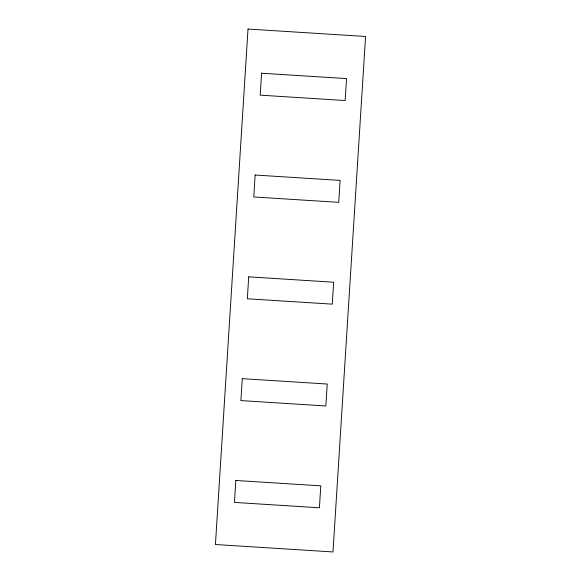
<?xml version="1.0" encoding="UTF-8"?>
<svg xmlns="http://www.w3.org/2000/svg" width="581" height="581" viewBox="0 0 581 581"><rect width="100%" height="100%" fill="white"/><g stroke="black" fill="none" stroke-linecap="round" stroke-linejoin="round"><path stroke-width="0.87" d="M248.022 29.05L215.428 544.52L332.978 551.95L365.572 36.48L248.022 29.05M235.835 480.472L234.448 502.412L319.412 507.779L320.799 485.847L235.835 480.472M242.277 378.659L240.89 400.592L325.847 405.966L327.234 384.034L242.277 378.659M248.712 276.846L247.324 298.779L332.288 304.154L333.676 282.221L248.712 276.846M255.153 175.034L253.766 196.966L338.723 202.341L340.11 180.408L255.153 175.034M261.588 73.221L260.201 95.153L345.165 100.528L346.552 78.588L261.588 73.221"/></g></svg>
